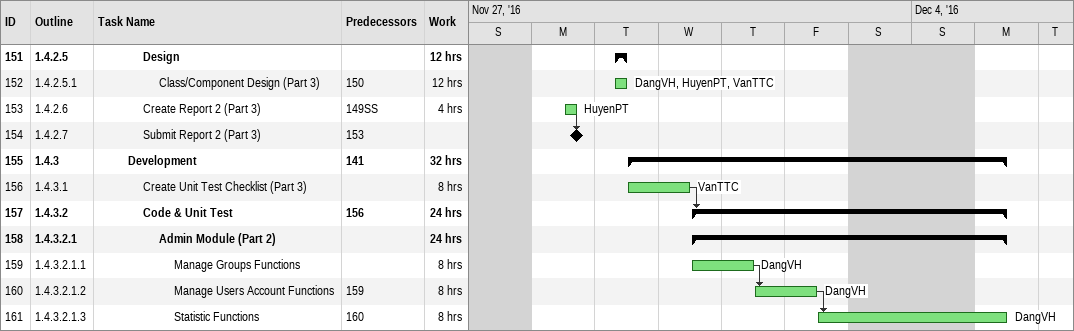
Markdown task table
| ID | WBS | Task | Start | Finish | Predecessors | Resources | Work (h) |
|---|---|---|---|---|---|---|---|
| 151 | 1.4.2.5 | **Design** | 2016-11-29 | 2016-11-29 |  |  | 12 |
| 152 | 1.4.2.5.1 | Class/Component Design (Part 3) | 2016-11-29 | 2016-11-29 | 150 | DangVH, HuyenPT, VanTTC | 12 |
| 153 | 1.4.2.6 | Create Report 2 (Part 3) | 2016-11-28 | 2016-11-28 | 149SS | HuyenPT | 4 |
| 154 | 1.4.2.7 | Submit Report 2 (Part 3) (milestone) | 2016-11-28 | 2016-11-28 | 153 |  |  |
| 155 | 1.4.3 | **Development** | 2016-11-29 | 2016-12-05 | 141 |  | 32 |
| 156 | 1.4.3.1 | Create Unit Test Checklist (Part 3) | 2016-11-29 | 2016-11-30 |  | VanTTC | 8 |
| 157 | 1.4.3.2 | **Code & Unit Test** | 2016-11-30 | 2016-12-05 | 156 |  | 24 |
| 158 | 1.4.3.2.1 | **Admin Module (Part 2)** | 2016-11-30 | 2016-12-05 |  |  | 24 |
| 159 | 1.4.3.2.1.1 | Manage Groups Functions | 2016-11-30 | 2016-12-01 |  | DangVH | 8 |
| 160 | 1.4.3.2.1.2 | Manage Users Account Functions | 2016-12-01 | 2016-12-02 | 159 | DangVH | 8 |
| 161 | 1.4.3.2.1.3 | Statistic Functions | 2016-12-02 | 2016-12-05 | 160 | DangVH | 8 |
